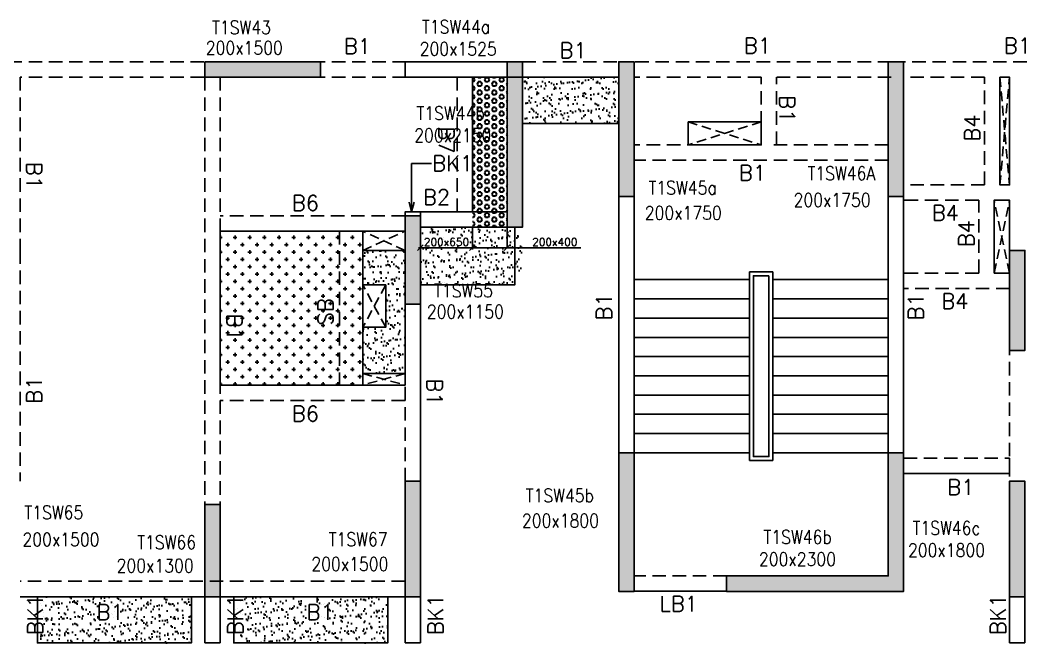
# Model space of a CAD drawing. Header units: millimetres. Extents: x 1078357 to 2594950, y -5122486 to -4636555.
# Drawn here: x 2170755 to 2183805, y -4674653 to -4666561 of the extents above; entities that cross this region are included whole.
import ezdxf

# ---------------------------------------------------------------- set-up
doc = ezdxf.new("R2010")
doc.units = ezdxf.units.MM
doc.header["$PDMODE"] = 35
for name, pattern in [('CONTINOUS', [0]), ('HIDDEN', [0.375, 0.25, -0.125]), ('New Retail block$0$CONTINOUS', [0])]:
    doc.linetypes.add(name, pattern=pattern)
doc.layers.get('0').update_dxf_attribs({"lineweight": 0})
doc.layers.get('Defpoints').update_dxf_attribs({"lineweight": 0})
for name, color, linetype, lineweight in [('A-_ANOTDIMA_D-', 6, 'Continuous', 13), ('COL. NO.', 30, 'Continuous', 25), ('COL. SIZE', 7, 'Continuous', 25), ('DIM', 9, 'Continuous', 25), ('HATCH', 8, 'Continuous', 30)]:
    doc.layers.add(name, color=color, linetype=linetype, lineweight=lineweight)
for name, color, linetype in [('B-200x325', 201, 'HIDDEN'), ('B-200x400', 44, 'HIDDEN'), ('DROP SLAB', 8, 'Continuous'), ('NON STR. RCC WALL', 6, 'Continuous'), ('S-BEAM', 3, 'HIDDEN'), ('S-BEAM NO.', 6, 'Continuous'), ('S-COLUMN', 1, 'Continuous'), ('S-CUTOUT', 8, 'HIDDEN'), ('S-SLAB-PROJECTION', 54, 'New Retail block$0$CONTINOUS'), ('S-STAIR', 31, 'Continuous'), ('SLAB FOLD', 8, 'Continuous')]:
    doc.layers.add(name, color=color, linetype=linetype)
doc.styles.add('Roman', font='romans')
doc.styles.add('ROMANS', font='romans.shx', dxfattribs={"width": 0.85})
doc.dimstyles.new('HARESH', dxfattribs={"dimtxt": 150, "dimasz": 75, "dimexe": 0, "dimexo": 0, "dimgap": 25, "dimtad": 1, "dimdec": 0, "dimdsep": 46, "dimtxsty": 'Roman', "dimblk": 'OBLIQUE', "dimcen": 225, "dimdle": 25, "dimclrd": 2, "dimclre": 2, "dimclrt": 7, "dimadec": 8, "dimazin": 1, "dimtfac": 1, "dimtdec": 0, "dimtmove": 0, "dimatfit": 0, "dimfxl": 1, "dimlwd": -1, "dimlwe": -1, "dimarcsym": 0})

# ---------------------------------------------------------------- blocks, each defined once
blk = doc.blocks.new('_Oblique')
at = {"color": 0, "linetype": 'ByBlock', "lineweight": -2}
blk.add_line((-0.5, -0.5), (0.5, 0.5), dxfattribs=at)
blk = doc.blocks.new('*D1513')
at = {"layer": 'Defpoints', "color": 0, "ltscale": 700, "transparency": 16777216}
for p in [(2176629, -4669253, 0), (2177079, -4669253, 0), (2177079, -4669519)]:
    blk.add_point(p, dxfattribs=at)
at = {"layer": 'DIM', "color": 2, "ltscale": 700, "transparency": 16777216}
for p, q in [((2176629, -4669253), (2176629, -4669519)), ((2177079, -4669253), (2177079, -4669519)), ((2176629, -4669519), (2176554, -4669519)), ((2176629, -4669519), (2177079, -4669519)), ((2176629, -4669519), (2177079, -4669519)), ((2177079, -4669519), (2177154, -4669519)), ((2178036, -4669519), (2177079, -4669519))]:
    blk.add_line(p, q, dxfattribs=at)
at = {"layer": 'DIM', "color": 2, "ltscale": 700, "transparency": 16777216, "xscale": 75, "yscale": 75, "zscale": 75}
blk.add_blockref('_Oblique', (2176629, -4669519), dxfattribs=at)
at = {"layer": 'DIM', "color": 2, "ltscale": 700, "transparency": 16777216, "xscale": 75, "yscale": 75, "zscale": 75, "rotation": 180}
blk.add_blockref('_Oblique', (2177079, -4669519), dxfattribs=at)
at = {"layer": 'DIM', "color": 7, "ltscale": 700, "transparency": 16777216, "insert": (2177699, -4669444), "char_height": 150, "attachment_point": 5, "style": 'Roman'}
blk.add_mtext('{\\H0.666667x;200x400}', dxfattribs=at)
blk = doc.blocks.new('*D1514')
at = {"layer": 'Defpoints', "color": 0, "ltscale": 700, "transparency": 16777216}
for p in [(2175954, -4669253, 0), (2176629, -4669253), (2175954, -4669519)]:
    blk.add_point(p, dxfattribs=at)
at = {"layer": 'DIM', "color": 2, "ltscale": 700, "transparency": 16777216}
for p, q in [((2175954, -4669253), (2175954, -4669519)), ((2176629, -4669253), (2176629, -4669519)), ((2176654, -4669519), (2175929, -4669519))]:
    blk.add_line(p, q, dxfattribs=at)
at = {"layer": 'DIM', "color": 2, "ltscale": 700, "transparency": 16777216, "xscale": 75, "yscale": 75, "zscale": 75, "rotation": 180}
blk.add_blockref('_Oblique', (2175954, -4669519), dxfattribs=at)
at = {"layer": 'DIM', "color": 2, "ltscale": 700, "transparency": 16777216, "xscale": 75, "yscale": 75, "zscale": 75}
blk.add_blockref('_Oblique', (2176629, -4669519), dxfattribs=at)
at = {"layer": 'DIM', "color": 7, "ltscale": 700, "transparency": 16777216, "insert": (2176292, -4669444), "char_height": 150, "attachment_point": 5, "style": 'Roman'}
blk.add_mtext('{\\H0.666667x;200x650}', dxfattribs=at)
blk = doc.blocks.new('G$CD63B60BD')
at = {"layer": 'COL. NO.', "linetype": 'Continuous', "style": 'ROMANS', "width": 0.85}
for s, p in [('T1SW43', (7893, 7309, -320)), ('T1SW44a', (10619, 7317, 0)), ('T1SW44b', (10548, 6194, 0)), ('T1SW46A', (15627, 5414, -320)), ('T1SW45a', (13562, 5226, -320)), ('T1SW55', (10776, 3890, -320)), ('T1SW45b', (11967, 1228, 0)), ('T1SW65', (5456, 1008, -320)), ('T1SW46c', (16991, 805, -320)), ('T1SW66', (6921, 620, -320)), ('T1SW67', (9408, 659, -320)), ('T1SW46b', (15055, 688, -320))]:
    blk.add_text(s, height=175, dxfattribs=at).set_placement(p)
at = {"layer": 'COL. SIZE', "linetype": 'Continuous', "style": 'ROMANS', "width": 0.85}
for s, p in [('200x1500', (7812, 7043, -320)), ('200x1525', (10590, 7030, -3)), ('200x2150', (10519, 5907, -3)), ('200x1750', (15446, 5066, -320)), ('200x1750', (13513, 4899, -320)), ('200x1150', (10683, 3616, -320)), ('200x1800', (11918, 901, 0)), ('200x1500', (5431, 656, -320)), ('200x1800', (16932, 517, -320)), ('200x2300', (14996, 400, -320)), ('200x1300', (6654, 315, -320)), ('200x1500', (9183, 337, -320))]:
    blk.add_text(s, height=175, dxfattribs=at).set_placement(p)

msp = doc.modelspace()

# ---------------------------------------------------------------- hatches: boundary and pattern name
at = {"layer": 'DROP SLAB'}
h = msp.add_hatch(dxfattribs=at)
h.set_pattern_fill('CROSS', color=8, scale=15, angle=0.03079)
h.set_pattern_definition([(180.03079016, (-10974084.55, 51535726.58), (-95.19879988, -95.30117261), [47.625, -142.875]), (270.03079016, (-10974108.375, 51535750.38), (95.30117261, -95.19879988), [47.625, -142.875])])
h.paths.add_polyline_path([(2175204.6, -4669302.5), (2173354.6, -4669302.5), (2173354.6, -4671302.3), (2175204.6, -4671302.3)])
at = {"layer": 'HATCH', "ltscale": 1000}
h = msp.add_hatch(dxfattribs=at)
h.set_pattern_fill('HEX', color=8, scale=10, angle=180)
h.set_pattern_definition([(180, (-26394.65, 4891890.867), (-7e-15, -54.99261315), [31.75, -63.5]), (300, (-26394.65, 4891890.867), (47.625, 27.49630658), [31.75, -63.5]), (240, (-26426.4, 4891890.867), (47.625, -27.49630658), [31.75, -63.5])])
h.paths.add_polyline_path([(2177079.4, -4669252.5), (2176629.4, -4669252.5), (2176629.8, -4667302.5), (2177079.8, -4667302.5)])
at = {"layer": 'HATCH'}
h = msp.add_hatch(dxfattribs=at)
h.set_pattern_fill('AR-SAND', color=8, scale=3, angle=179.97015)
h.set_pattern_definition([(37.4701541, (-1759753.22, 14015386.82), (-4.72361136, 146.8264517), [0, -115.824, 0, -129.54, 0, -123.825]), (7.4701541, (-1759753.22, 14015386.82), (134.9689868, 214.9772528), [0, -62.484, 0, -104.394, 0, -40.005]), (327.4701541, (-1759846.94, 14015386.87), (237.2979035, 0.3075449), [0, -38.1, 0, -137.16, 0, -179.07]), (317.4701541, (-1759846.94, 14015386.87), (229.1017424, 66.759465), [0, -19.05, 0, -89.916, 0, -102.87])])
h.paths.add_polyline_path([(2178530, -4667302.4), (2177280, -4667302.4), (2177280, -4667902.6), (2178530, -4667902.6)])
h = msp.add_hatch(dxfattribs=at)
h.set_pattern_fill('AR-SAND', color=8, scale=3, angle=179.97015)
h.set_pattern_definition([(37.4701541, (-1772103.33, 14013436.9), (-4.72361136, 146.8264517), [0, -115.824, 0, -129.54, 0, -123.825]), (7.4701541, (-1772103.33, 14013436.9), (134.9689868, 214.9772528), [0, -62.484, 0, -104.394, 0, -40.005]), (327.4701541, (-1772197.05, 14013436.94), (237.2979035, 0.3075449), [0, -38.1, 0, -137.16, 0, -179.07]), (317.4701541, (-1772197.05, 14013436.94), (229.1017424, 66.759465), [0, -19.05, 0, -89.916, 0, -102.87])])
h.paths.add_polyline_path([(2177179.6, -4669252.5), (2175955, -4669252.5), (2175954.9, -4670002.5), (2177179.6, -4670002.5)])
h = msp.add_hatch(dxfattribs=at)
h.set_pattern_fill('AR-SAND', color=8, scale=3, angle=179.97015)
h.set_pattern_definition([(37.4701541, (-1772103.23, 14013436.9), (-4.72361136, 146.8264517), [0, -115.824, 0, -129.54, 0, -123.825]), (7.4701541, (-1772103.23, 14013436.9), (134.9689868, 214.9772528), [0, -62.484, 0, -104.394, 0, -40.005]), (327.4701541, (-1772196.95, 14013436.94), (237.2979035, 0.3075449), [0, -38.1, 0, -137.16, 0, -179.07]), (317.4701541, (-1772196.95, 14013436.94), (229.1017424, 66.759465), [0, -19.05, 0, -89.916, 0, -102.87])])
h.paths.add_polyline_path([(2177280, -4669252.5), (2175955, -4669252.5), (2175955, -4669852.5), (2177280, -4669852.5)])
h = msp.add_hatch(dxfattribs=at)
h.set_pattern_fill('AR-SAND', color=8, scale=3, angle=359.97015)
h.set_pattern_definition([(37.47015413, (-2846628.58, 18697456.11), (-4.72361136, 146.8264517), [0, -115.824, 0, -129.54, 0, -123.825]), (7.4701541, (-2846628.58, 18697456.11), (134.9689868, 214.9772528), [0, -62.484, 0, -104.394, 0, -40.005]), (327.4701541, (-2846722.3, 18697456.16), (237.2979035, 0.3075449), [0, -38.1, 0, -137.16, 0, -179.07]), (317.4701541, (-2846722.3, 18697456.16), (229.1017424, 66.759465), [0, -19.05, 0, -89.916, 0, -102.87])])
h.paths.add_polyline_path([(2175754.6, -4671152.5), (2175204.6, -4671152.5), (2175204.6, -4670552.5), (2175504.6, -4670552.5), (2175504.6, -4670002.5), (2175204.6, -4670002.6), (2175204.6, -4669552.5), (2175754.6, -4669552.5)])
h = msp.add_hatch(dxfattribs=at)
h.set_pattern_fill('AR-SAND', color=8, scale=3, angle=179.97015)
h.set_pattern_definition([(37.47015413, (-2854952.94, 18697456.1), (-4.72361136, 146.8264517), [0, -115.824, 0, -129.54, 0, -123.825]), (7.4701541, (-2854952.94, 18697456.1), (134.9689868, 214.9772528), [0, -62.484, 0, -104.394, 0, -40.005]), (327.4701541, (-2855046.67, 18697456.14), (237.2979035, 0.3075449), [0, -38.1, 0, -137.16, 0, -179.07]), (317.4701541, (-2855046.67, 18697456.14), (229.1017424, 66.759465), [0, -19.05, 0, -89.916, 0, -102.87])])
h.paths.add_polyline_path([(2172980, -4674052.5), (2170980, -4674052.5), (2170980, -4674652.5), (2172980, -4674652.5)])
h = msp.add_hatch(dxfattribs=at)
h.set_pattern_fill('AR-SAND', color=8, scale=3, angle=179.97015)
h.set_pattern_definition([(37.47015413, (-2857502.94, 18697456.1), (-4.72361136, 146.8264517), [0, -115.824, 0, -129.54, 0, -123.825]), (7.4701541, (-2857502.94, 18697456.1), (134.9689868, 214.9772528), [0, -62.484, 0, -104.394, 0, -40.005]), (327.4701541, (-2857596.67, 18697456.14), (237.2979035, 0.3075449), [0, -38.1, 0, -137.16, 0, -179.07]), (317.4701541, (-2857596.67, 18697456.14), (229.1017424, 66.759465), [0, -19.05, 0, -89.916, 0, -102.87])])
h.paths.add_polyline_path([(2175530, -4674052.5), (2173530, -4674052.5), (2173530, -4674652.5), (2175530, -4674652.5)])
at = {"layer": 'S-COLUMN', "lineweight": 25}
h = msp.add_hatch(color=1, dxfattribs=at)
h.dxf.hatch_style = 1
h.paths.add_polyline_path([(2173154.6, -4667102.5), (2174654.6, -4667102.5), (2174654.6, -4667302.5), (2173154.6, -4667302.5)])
h = msp.add_hatch(color=1, dxfattribs=at)
h.dxf.hatch_style = 1
h.paths.add_polyline_path([(2177079.6, -4667102.5), (2177279.6, -4667102.5), (2177279.6, -4669252.5), (2177079.6, -4669252.5)])
h = msp.add_hatch(color=1, dxfattribs=at)
h.dxf.hatch_style = 1
h.paths.add_polyline_path([(2178729.6, -4668852.5), (2178729.6, -4667102.5), (2178529.6, -4667102.5), (2178529.6, -4668852.5), (2178729.6, -4668852.5)], is_closed=False)
h = msp.add_hatch(color=1, dxfattribs=at)
h.dxf.hatch_style = 1
h.paths.add_polyline_path([(2182029.6, -4667102.6), (2182029.6, -4668852.5), (2182229.6, -4668852.5), (2182229.6, -4667102.6), (2182029.6, -4667102.6)], is_closed=False)
at = {"layer": 'S-COLUMN', "lineweight": 25, "extrusion": (-1.00316e-06, -1.91639e-11, 1)}
h = msp.add_hatch(color=1, dxfattribs=at)
h.dxf.hatch_style = 1
h.paths.add_polyline_path([(2175754.6, -4669102.5), (2175954.6, -4669102.5), (2175954.6, -4670252.5), (2175754.6, -4670252.5)])
h = msp.add_hatch(color=1, dxfattribs=at)
h.dxf.hatch_style = 1
h.paths.add_polyline_path([(2183604.6, -4669552.6), (2183804.6, -4669552.6), (2183804.6, -4670852.6), (2183604.6, -4670852.6)])
at = {"layer": 'S-COLUMN', "lineweight": 25, "extrusion": (1.00316e-06, -2.11765e-11, 1)}
h = msp.add_hatch(color=1, dxfattribs=at)
h.dxf.hatch_style = 1
h.paths.add_polyline_path([(2183804.6, -4669552.6), (2183604.6, -4669552.6), (2183604.6, -4670852.6), (2183804.6, -4670852.6)])
at = {"layer": 'S-COLUMN', "lineweight": 25}
h = msp.add_hatch(color=1, dxfattribs=at)
h.dxf.hatch_style = 1
h.paths.add_polyline_path([(2178729.6, -4673982.5), (2178729.6, -4672182.5), (2178529.6, -4672182.5), (2178529.6, -4673982.5)])
h = msp.add_hatch(color=1, dxfattribs=at)
h.dxf.hatch_style = 1
h.paths.add_polyline_path([(2182229.6, -4673982.6), (2182229.6, -4672182.5), (2182029.6, -4672182.5), (2182029.6, -4673782.6), (2179929.6, -4673782.5), (2179929.6, -4673982.5)])
at = {"layer": 'S-COLUMN', "lineweight": 25, "extrusion": (-1.00316e-06, -1.91639e-11, 1)}
h = msp.add_hatch(color=1, dxfattribs=at)
h.dxf.hatch_style = 1
h.paths.add_polyline_path([(2175754.6, -4674052.5), (2175954.6, -4674052.5), (2175954.6, -4672552.5), (2175754.6, -4672552.5)])
at = {"layer": 'S-COLUMN', "lineweight": 25}
h = msp.add_hatch(color=1, dxfattribs=at)
h.dxf.hatch_style = 1
h.paths.add_polyline_path([(2183604.6, -4674052.5), (2183804.6, -4674052.5), (2183804.6, -4672552.5), (2183604.6, -4672552.5)])
h = msp.add_hatch(color=1, dxfattribs=at)
h.dxf.hatch_style = 1
h.paths.add_polyline_path([(2173354.6, -4672852.5), (2173354.6, -4674052.5), (2173154.6, -4674052.5), (2173154.6, -4672852.5)])

# ---------------------------------------------------------------- linework, layer by layer
at = {"layer": 'B-200x400', "linetype": 'HIDDEN', "ltscale": 500}
msp.add_line((2176629.4, -4669052.5, 0), (2177079.4, -4669052.5, 0), dxfattribs=at)
at = {"layer": 'B-200x400', "linetype": 'ByBlock', "ltscale": 500}
msp.add_line((2176629.4, -4669252.5, 0), (2177079.4, -4669252.5, 0), dxfattribs=at)
at = {"layer": 'DROP SLAB', "color": 3, "linetype": 'CONTINOUS', "ltscale": 500, "elevation": 0}
for points in [[(2183480.1, -4667302.5), (2183605.1, -4667302.5), (2183605.1, -4668702.5), (2183480.1, -4668702.5)], [(2179430, -4667882.5), (2180380, -4667882.5), (2180380, -4668182.5), (2179430, -4668182.5)], [(2183405.1, -4669847.5), (2183605.1, -4669847.5), (2183605.1, -4668902.5), (2183405.1, -4668902.5)], [(2175204.6, -4669302.5), (2173354.6, -4669302.5), (2173354.6, -4671302.3), (2175204.6, -4671302.3)], [(2175754.4, -4669552.5), (2175204.6, -4669552.5), (2175204.6, -4669302.6), (2175754.4, -4669302.6)], [(2175504.6, -4670552.5), (2175204.6, -4670552.5), (2175204.6, -4670002.5), (2175504.6, -4670002.5)], [(2175754.6, -4671302.3), (2175204.6, -4671302.3), (2175204.6, -4671152.5), (2175754.6, -4671152.5)]]:
    msp.add_lwpolyline(points, close=True, dxfattribs=at)
at = {"layer": 'NON STR. RCC WALL', "elevation": 0}
for points in [[(2177079.6, -4667103.1), (2175754.6, -4667102.8), (2175754.6, -4667302.3), (2177079.6, -4667302.5)], [(2178729.3, -4672182.5), (2178729.6, -4668852.5), (2178530.2, -4668852.5), (2178529.9, -4672182.5)], [(2182229.3, -4672182.5), (2182229.6, -4668852.5), (2182030.2, -4668852.5), (2182029.9, -4672182.5)]]:
    msp.add_lwpolyline(points, close=True, dxfattribs=at)
at = {"layer": 'S-BEAM', "linetype": 'HIDDEN', "ltscale": 700}
for p, q in [((2177079.6, -4667102.5, 0), (2168205, -4667102.5, 0)), ((2177279.9, -4667102.4, 0), (2178530, -4667102.4, 0)), ((2182070, -4667102.5, 0), (2178730, -4667102.4, 0)), ((2192754.6, -4667102.5, 0), (2182230, -4667102.5, 0)), ((2177079.6, -4667302.5, 0), (2170755, -4667302.5, 0)), ((2170755, -4667302.5, 0), (2170755, -4669552.5, 0)), ((2173155, -4667302.5, 0), (2173155, -4673752.5, 0)), ((2173355, -4667302.5, 0), (2173355, -4673752.5, 0)), ((2180380, -4667302.4, 0), (2178730, -4667302.4, 0)), ((2180380, -4668182.5, 0), (2180380, -4667302.4, 0)), ((2182070, -4667302.5, 0), (2180530, -4667302.4, 0)), ((2180580, -4668182.5, 0), (2180580, -4667302.4, 0)), ((2183280.1, -4667302.6, 0), (2182230.1, -4667302.6, 0)), ((2183280.1, -4668702.5, 0), (2183280.1, -4667302.6, 0)), ((2183605.1, -4667302.6, 0), (2183480.1, -4667302.6, 0)), ((2183605.1, -4667302.6, 0), (2183605.1, -4668702.5, 0)), ((2180380, -4668182.5, 0), (2178730, -4668182.5, 0)), ((2182030, -4668182.5, 0), (2180530, -4668182.5, 0)), ((2182030, -4668382.5, 0), (2178730, -4668382.5, 0)), ((2183280.1, -4668702.5, 0), (2182230, -4668702.5, 0)), ((2183605.1, -4668702.5, 0), (2183480.1, -4668702.5, 0)), ((2183205.1, -4668902.5, 0), (2182230, -4668902.5, 0)), ((2183205.1, -4669847.5, 0), (2183205.1, -4668902.5, 0)), ((2183605, -4668902.5, 0), (2183605, -4672552.5, 0)), ((2175954.6, -4669052.5, 0), (2176629.4, -4669052.5, 0)), ((2177080, -4669052.5, 0), (2175955, -4669052.5, 0)), ((2174904.6, -4669302.5, 0), (2174904.6, -4671302.3, 0)), ((2170755, -4669552.5, 0), (2170755, -4672552.5, 0)), ((2183205.1, -4669847.5, 0), (2182230, -4669847.5, 0)), ((2183605.1, -4670047.5, 0), (2182230, -4670047.5, 0)), ((2175755, -4672552.5, 0), (2175755, -4670252.5, 0)), ((2182230, -4672252.5, 0), (2183605, -4672252.5, 0)), ((2175755, -4673852.5, 0), (2170755, -4673852.5, 0)), ((2179930, -4673782.4, 0), (2178730, -4673782.4, 0))]:
    msp.add_line(p, q, dxfattribs=at)
at = {"layer": 'S-BEAM', "ltscale": 700}
for p, q in [((2176429.5, -4669052.5, 0), (2176429.5, -4667302.5)), ((2175754.5, -4669102.5, 0), (2173354.7, -4669102.5, 0)), ((2175754.7, -4671502.3, 0), (2173354.7, -4671502.3, 0))]:
    msp.add_line(p, q, dxfattribs=at)
at = {"layer": 'S-BEAM', "linetype": 'Continuous', "ltscale": 700}
for p, q in [((2176629.5, -4669052.5, 0), (2176629.5, -4667313.1, 0)), ((2183480.1, -4668702.5, 0), (2183480.1, -4667302.6, 0)), ((2183605.1, -4668902.5, 0), (2183405.1, -4668902.5, 0)), ((2183405.1, -4669847.5, 0), (2183405.1, -4668902.5, 0)), ((2175954.6, -4669102.3, 0), (2175954.6, -4669052.3, 0)), ((2177280, -4669252.5, 0), (2175955, -4669252.5, 0)), ((2175754.5, -4669302.5, 0), (2173354.7, -4669302.5, 0)), ((2175204.6, -4671302.3, 0), (2175204.6, -4669302.5, 0)), ((2183605.1, -4669847.5, 0), (2183405.1, -4669847.5, 0)), ((2175754.7, -4671302.3, 0), (2173354.7, -4671302.3, 0))]:
    msp.add_line(p, q, dxfattribs=at)
at = {"layer": 'S-BEAM', "linetype": 'CONTINOUS', "ltscale": 700}
for p, q in [((2177279.9, -4667302.4, 0), (2178530, -4667302.4, 0)), ((2175954.6, -4669252.5, 0), (2176629.4, -4669252.5, 0)), ((2175955, -4672552.5, 0), (2175955, -4670252.5, 0)), ((2183605, -4672452.5, 0), (2183605, -4672252.5, 0)), ((2182230, -4672452.5, 0), (2183605, -4672452.5, 0)), ((2179930, -4673982.4, 0), (2178730, -4673982.4, 0)), ((2175755, -4674052.5, 0), (2170755, -4674052.5, 0)), ((2173154.9, -4674652.5, 0), (2173154.9, -4674052.5, 0)), ((2173354.9, -4674052.5, 0), (2173354.9, -4674652.5, 0)), ((2175754.9, -4674652.5, 0), (2175754.9, -4674052.5, 0)), ((2175954.9, -4674052.5, 0), (2175954.9, -4674652.5, 0)), ((2183604.9, -4674652.5, 0), (2183604.9, -4674052.5, 0)), ((2183804.9, -4674052.5, 0), (2183804.9, -4674652.5, 0)), ((2173354.9, -4674652.5, 0), (2173154.9, -4674652.5, 0)), ((2175954.9, -4674652.5, 0), (2175754.9, -4674652.5, 0)), ((2183804.9, -4674652.5, 0), (2183604.9, -4674652.5, 0))]:
    msp.add_line(p, q, dxfattribs=at)
at = {"layer": 'S-BEAM', "linetype": 'ByBlock', "ltscale": 700}
msp.add_line((2175204.6, -4669302.5, 0), (2175204.6, -4671302.3, 0), dxfattribs=at)
at = {"layer": 'S-BEAM', "linetype": 'Continuous', "ltscale": 700, "elevation": 0}
for points in [[(2178729.8, -4668852.5), (2178529.8, -4668852.5), (2178529.8, -4672182.5), (2178729.8, -4672182.5)], [(2182029.8, -4668852.5), (2182229.8, -4668852.5), (2182229.8, -4672182.5), (2182029.8, -4672182.5)], [(2175955, -4669102.3), (2175755, -4669102.3), (2175755, -4669052.2), (2175955, -4669052.2)]]:
    msp.add_lwpolyline(points, close=True, dxfattribs=at)
at = {"layer": 'S-COLUMN', "color": 1, "lineweight": 25}
msp.add_line((2178529.6, -4668852.5, 0), (2178729.6, -4668852.5, 0), dxfattribs=at)
at = {"layer": 'S-COLUMN', "color": 1, "lineweight": 25, "elevation": 0}
for points in [[(2173154.6, -4667102.5), (2174654.6, -4667102.5), (2174654.6, -4667302.5), (2173154.6, -4667302.5)], [(2177079.6, -4667102.5), (2177279.6, -4667102.5), (2177279.6, -4669252.5), (2177079.6, -4669252.5)], [(2178729.6, -4668852.5), (2178729.6, -4667102.5), (2178529.6, -4667102.5), (2178529.6, -4668852.5)], [(2177079.6, -4667302.5), (2177279.6, -4667302.5), (2177279.6, -4669252.5), (2177079.6, -4669252.5)], [(2183604.6, -4674052.5), (2183804.6, -4674052.5), (2183804.6, -4672552.5), (2183604.6, -4672552.5)], [(2173154.6, -4672852.7), (2173354.6, -4672852.7), (2173354.6, -4674052.5), (2173154.6, -4674052.5)]]:
    msp.add_lwpolyline(points, close=True, dxfattribs=at)
for points in [[(2182029.6, -4667102.6), (2182029.6, -4668852.5), (2182229.6, -4668852.5), (2182229.6, -4667102.6), (2182029.6, -4667102.6)], [(2178729.6, -4672182.5), (2178729.6, -4673982.5), (2178529.6, -4673982.5), (2178529.6, -4672182.5), (2178729.6, -4672182.5)], [(2182229.6, -4672182.5), (2182229.6, -4673982.6), (2179929.6, -4673982.5), (2179929.6, -4673782.5), (2182029.6, -4673782.6), (2182029.6, -4672182.5), (2182229.6, -4672182.5)]]:
    msp.add_lwpolyline(points, dxfattribs=at)
at = {"layer": 'S-COLUMN', "color": 1, "lineweight": 25, "extrusion": (-1.00316e-06, -1.91639e-11, 1), "elevation": -2.2}
for points in [[(2175754.6, -4669102.5), (2175954.6, -4669102.5), (2175954.6, -4670252.5), (2175754.6, -4670252.5)], [(2183604.6, -4669552.6), (2183804.6, -4669552.6), (2183804.6, -4670852.6), (2183604.6, -4670852.6)], [(2175754.6, -4674052.5), (2175954.6, -4674052.5), (2175954.6, -4672552.5), (2175754.6, -4672552.5)]]:
    msp.add_lwpolyline(points, close=True, dxfattribs=at)
at = {"layer": 'S-COLUMN', "color": 1, "lineweight": 25, "extrusion": (1.00316e-06, -2.11765e-11, 1), "elevation": 2.2}
msp.add_lwpolyline([(2183804.6, -4669552.6), (2183604.6, -4669552.6), (2183604.6, -4670852.6), (2183804.6, -4670852.6)], close=True, dxfattribs=at)
at = {"layer": 'S-CUTOUT', "ltscale": 500}
for p, q in [((2183480.1, -4668702.5, 0), (2183605.1, -4667302.5, 0)), ((2183480.1, -4667302.5, 0), (2183605.1, -4668702.5, 0)), ((2179430, -4667882.5, 0), (2180380, -4668182.5, 0)), ((2180380, -4667882.5, 0), (2179430, -4668182.5, 0)), ((2183405.1, -4669847.5, 0), (2183605.1, -4668902.5, 0)), ((2183605.1, -4669847.5, 0), (2183405.1, -4668902.5, 0)), ((2175754.6, -4669552.5, 0), (2175204.6, -4669302.5, 0)), ((2175204.6, -4669552.5, 0), (2175754.4, -4669302.5, 0)), ((2175504.6, -4670552.5, 0), (2175204.6, -4670002.5, 0)), ((2175504.6, -4670002.5, 0), (2175204.6, -4670552.5, 0)), ((2175754.6, -4671152.5, 0), (2175204.6, -4671302.3, 0)), ((2175204.6, -4671152.5, 0), (2175753.7, -4671302.3, 0))]:
    msp.add_line(p, q, dxfattribs=at)
at = {"layer": 'S-SLAB-PROJECTION'}
for p, q in [((2177280, -4667902.5, 0), (2178530, -4667902.5, 0)), ((2178530, -4667902.5, 0), (2177280, -4667902.5, 0))]:
    msp.add_line(p, q, dxfattribs=at)
at = {"layer": 'S-SLAB-PROJECTION', "elevation": 0}
for points in [[(2177179.6, -4669252.5), (2175955, -4669252.5), (2175954.9, -4670002.5), (2177179.6, -4670002.5)], [(2172980, -4674052.5), (2170980, -4674052.5), (2170980, -4674652.5), (2172980, -4674652.5)], [(2175530, -4674052.5), (2173530, -4674052.5), (2173530, -4674652.5), (2175530, -4674652.5)]]:
    msp.add_lwpolyline(points, close=True, dxfattribs=at)
at = {"layer": 'S-STAIR', "elevation": 0}
for points in [[(2180230, -4669932.5), (2178730, -4669932.5)], [(2178730, -4669932.5), (2178730, -4672182.5), (2180230, -4672182.5)], [(2180530, -4669932.5), (2182030, -4669932.5)], [(2182030, -4669932.5), (2182030, -4672182.5), (2180530, -4672182.5)], [(2178730, -4670182.5), (2180230, -4670182.5)], [(2182030, -4670182.5), (2180530, -4670182.5)], [(2178730, -4670432.5), (2180230, -4670432.5)], [(2182030, -4670432.5), (2180530, -4670432.5)], [(2178730, -4670682.5), (2180230, -4670682.5)], [(2182030, -4670682.5), (2180530, -4670682.5)], [(2178730, -4670932.5), (2180230, -4670932.5)], [(2182030, -4670932.5), (2180530, -4670932.5)], [(2178730, -4671182.5), (2180230, -4671182.5)], [(2182030, -4671182.5), (2180530, -4671182.5)], [(2178730, -4671432.5), (2180230, -4671432.5)], [(2182030, -4671432.5), (2180530, -4671432.5)], [(2178730, -4671682.5), (2180230, -4671682.5)], [(2182030, -4671682.5), (2180530, -4671682.5)], [(2178730, -4671932.5), (2180230, -4671932.5)], [(2182030, -4671932.5), (2180530, -4671932.5)]]:
    msp.add_lwpolyline(points, dxfattribs=at)
for points in [[(2180530, -4669832.5), (2180530, -4672282.5), (2180230, -4672282.5), (2180230, -4669832.5)], [(2180480, -4669882.5), (2180480, -4672232.5), (2180280, -4672232.5), (2180280, -4669882.5)]]:
    msp.add_lwpolyline(points, close=True, dxfattribs=at)
at = {"layer": 'SLAB FOLD', "color": 8, "ltscale": 1000, "elevation": 0}
msp.add_lwpolyline([(2175754.6, -4671152.5), (2175204.6, -4671152.5), (2175204.6, -4670552.5), (2175504.6, -4670552.5), (2175504.6, -4670002.5), (2175204.6, -4670002.6), (2175204.6, -4669552.5), (2175754.6, -4669552.5), (2175754.6, -4671152.5)], dxfattribs=at)

# ---------------------------------------------------------------- block references
at = {"layer": 'A-_ANOTDIMA_D-', "color": 2, "ltscale": 700}
msp.add_blockref('G$CD63B60BD', (2165354.6, -4674052.5, 0), dxfattribs=at)

# ---------------------------------------------------------------- texts
at = {"layer": 'B-200x325', "linetype": 'Continuous', "ltscale": 700, "style": 'ROMANS'}
for p in [(2174285.1, -4669037.3, -2.7), (2174285.1, -4671774.4, -2.7)]:
    msp.add_text('B6', height=200, rotation=359.99906, dxfattribs=at).set_placement(p)
at = {"layer": 'S-BEAM', "linetype": 'HIDDEN', "ltscale": 500, "style": 'ROMANS'}
for rotation, p in [(89.99906, (2183219.1, -4668139, -2.7)), (359.99906, (2182596.4, -4669166, -2.7)), (89.99906, (2183144.1, -4669511.5, -2.7)), (359.99906, (2182720.2, -4670311, -2.7))]:
    msp.add_text('B4', height=200, rotation=rotation, dxfattribs=at).set_placement(p)
at = {"layer": 'S-BEAM NO.', "linetype": 'HIDDEN', "ltscale": 500, "style": 'ROMANS'}
for s, rotation, p in [('B1', 359.99906, (2174959.9, -4667000.6, -2.7)), ('B1', 359.99906, (2180156.1, -4666992.9, -2.7)), ('B1', 359.99906, (2183532.1, -4666992.9, -2.7)), ('B1', 359.99906, (2177763, -4667054.1, -2.7)), ('B1', 269.99906, (2170838.2, -4668404.4, -2.7)), ('B1', 359.99906, (2180090.5, -4668646, -2.7)), ('B1', 269.99906, (2173438.9, -4670373.8, -2.7)), ('B1', 90.00094, (2171038.2, -4671544.2, -2.7)), ('B1', 269.99906, (2176038.9, -4671216.7, -2.7)), ('B1', 0.00094, (2182796.9, -4672729.3, -2.7)), ('LB1', 359.99906, (2179061, -4674246, -2.7)), ('B1', 0.00094, (2171748, -4674352.8, -2.7)), ('B1', 0.00094, (2174476, -4674352.8, -2.7))]:
    msp.add_text(s, height=200, rotation=rotation, dxfattribs=at).set_placement(p)
at = {"layer": 'S-BEAM NO.', "linetype": 'HIDDEN', "ltscale": 700, "style": 'ROMANS'}
msp.add_text('B1', height=200, rotation=269.99906, dxfattribs=at).set_placement((2180617.8, -4667538.6, -2.7))
at = {"layer": 'S-BEAM NO.', "linetype": 'Continuous', "ltscale": 700, "style": 'ROMANS'}
for s, rotation, p in [('B7', 269.99906, (2176192.8, -4667944, -2.7)), ('BK1', 0.00094, (2176108.1, -4668521.7, -2.7)), ('SB', 90.00094, (2174820.8, -4670526.7, -2.7)), ('B1', 89.99906, (2178438.8, -4670461.9, -2.7)), ('B1', 89.99906, (2182487.6, -4670461.9, -2.7))]:
    msp.add_text(s, height=200, rotation=rotation, dxfattribs=at).set_placement(p)
at = {"layer": 'S-BEAM NO.', "linetype": 'Continuous', "ltscale": 500, "style": 'ROMANS'}
msp.add_text('B2', height=200, dxfattribs=at).set_placement((2175988.3, -4668962, -2.7))
at = {"layer": 'S-BEAM NO.', "linetype": 'CONTINOUS', "ltscale": 700, "style": 'ROMANS'}
for p in [(2171050.5, -4674552.1, 50), (2173650.6, -4674552.2, 50), (2176250.6, -4674552.2, 50), (2183555.5, -4674552.2, 50)]:
    msp.add_text('BK1', height=200, rotation=90, dxfattribs=at).set_placement(p)

# ---------------------------------------------------------------- dimensions: what is measured, and where the dimension line sits
at = {"layer": 'DIM', "ltscale": 700}
dim = msp.add_linear_dim(base=(2175954.4, -4669518.5, 0), p1=(2176629.4, -4669252.5, 0), p2=(2175954.4, -4669252.5, 0), angle=180, text='{\\H0.666667x;200x650}', dimstyle='HARESH', override={"dimtxsty": 'Roman', "dimtmove": 1}, dxfattribs=at)
dim.commit()
dim.dimension.update_dxf_attribs({"geometry": '*D1514', "text_midpoint": (2176291.9, -4669443.5, 0)})
dim = msp.add_linear_dim(base=(2177079.4, -4669518.5, 0), p1=(2176629.4, -4669252.5, 0), p2=(2177079.4, -4669252.5, 0), angle=180, text='{\\H0.666667x;200x400}', dimstyle='HARESH', override={"dimtxsty": 'Roman', "dimtmove": 1}, dxfattribs=at)
dim.commit()
dim.dimension.update_dxf_attribs({"geometry": '*D1513', "text_midpoint": (2177698.7, -4669496.8, 0), "dimtype": 160})

# ---------------------------------------------------------------- leaders
at = {"layer": 'S-BEAM NO.', "linetype": 'Continuous', "ltscale": 700}
msp.add_leader([(2175838.6, -4669052.2, 0), (2175838.6, -4668424, 0), (2176097.4, -4668424, 0)], dimstyle='HARESH', override={"dimasz": 125, "dimgap": 25, "dimtad": 0, "dimldrblk": 'Open30'}, dxfattribs=at)

doc.saveas('drawing.dxf')
